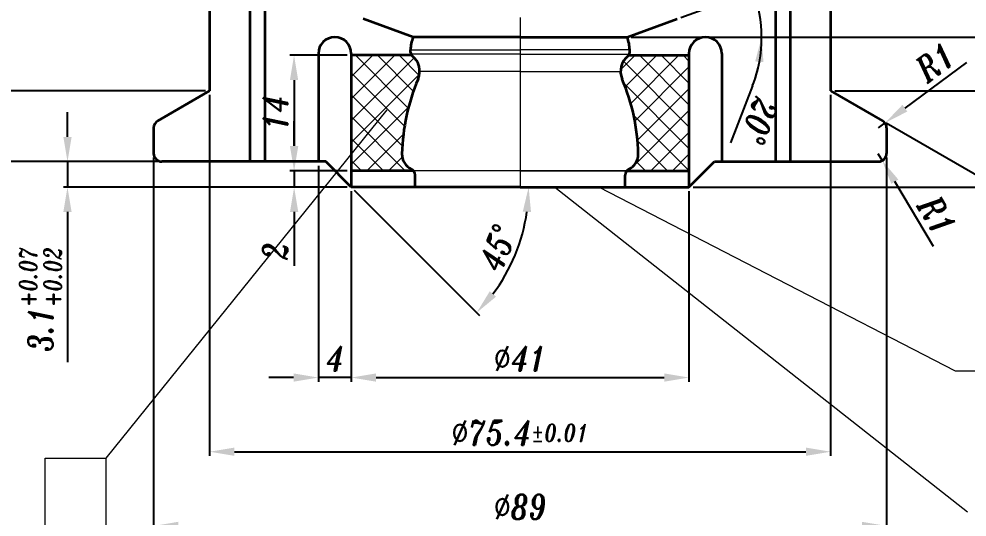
# Model space of a CAD drawing. Extents: x 64 to 663, y 48 to 468.
# Drawn here: x 121.2 to 236.3, y 291.1 to 351.5 of the extents above; entities that cross this region are included whole.
import ezdxf

# ---------------------------------------------------------------- set-up
doc = ezdxf.new("R2010")
doc.units = 0
doc.header["$LTSCALE"] = 5
doc.header["$MEASUREMENT"] = 0
doc.linetypes.add('CENTER', pattern=[2, 1.25, -0.25, 0.25, -0.25])
doc.layers.get('0').update_dxf_attribs({"linetype": 'CONTINUOUS', "lineweight": 15})
doc.layers.get('Defpoints').update_dxf_attribs({"linetype": 'CONTINUOUS'})
for name, color, linetype, lineweight in [('1', 1, 'CENTER', 15), ('3', 3, 'CONTINUOUS', 35), ('8', 251, 'CONTINUOUS', 15)]:
    doc.layers.add(name, color=color, linetype=linetype, lineweight=lineweight)
doc.styles.add('ITALICT', font='ITALICT.shx', dxfattribs={"width": 0.8, "height": 3})
doc.styles.get("Standard").update_dxf_attribs({"font": 'isocp.shx', "height": 3})
doc.dimstyles.get("Standard").update_dxf_attribs({"dimtxt": 0.18, "dimasz": 0.18, "dimexe": 0.18, "dimexo": 0.0625, "dimgap": 0.09, "dimtad": 0, "dimtih": 1, "dimtoh": 1, "dimdec": 4, "dimzin": 0, "dimdsep": 46, "dimtxsty": 'Standard', "dimcen": 0.09, "dimadec": 0, "dimazin": 0, "dimtfac": 1, "dimtdec": 4, "dimtofl": 0, "dimtmove": 0, "dimatfit": 3, "dimfxl": 1, "dimtolj": 1, "dimtzin": 0, "dimarcsym": 0})

# ---------------------------------------------------------------- blocks, each defined once
blk = doc.blocks.new('*D23')
at = {"color": 0, "lineweight": -2, "transparency": 16777216}
for p, q in [((161.51, 330.6), (161.51, 307.5)), ((202.51, 330.6), (202.51, 307.5)), ((164.51, 308), (199.51, 308))]:
    blk.add_line(p, q, dxfattribs=at)
at = {"color": 0, "transparency": 16777216}
for points in [[(164.51, 308.5), (164.51, 307.5), (161.51, 308)], [(199.51, 308.5), (199.51, 307.5), (202.51, 308)]]:
    blk.add_solid(points, dxfattribs=at)
at = {"layer": 'Defpoints', "color": 0, "transparency": 16777216}
for p in [(161.51, 331.1), (202.51, 331.1), (202.51, 308)]:
    blk.add_point(p, dxfattribs=at)
at = {"color": 0, "transparency": 16777216, "insert": (182.01, 310.3), "char_height": 3, "attachment_point": 5, "style": 'ITALICT'}
blk.add_mtext('\\A1;%%C41', dxfattribs=at)
blk = doc.blocks.new('*D3')
at = {"color": 0, "lineweight": -2, "transparency": 16777216}
for p, q in [((157.51, 333.7), (157.51, 307.5)), ((161.51, 330.6), (161.51, 307.5)), ((154.51, 308), (151.51, 308)), ((161.51, 308), (157.51, 308)), ((164.51, 308), (167.51, 308))]:
    blk.add_line(p, q, dxfattribs=at)
at = {"color": 0, "transparency": 16777216}
for points in [[(154.51, 308.5), (154.51, 307.5), (157.51, 308)], [(164.51, 308.5), (164.51, 307.5), (161.51, 308)]]:
    blk.add_solid(points, dxfattribs=at)
at = {"layer": 'Defpoints', "color": 0, "transparency": 16777216}
for p in [(157.51, 334.2), (161.51, 331.1), (157.51, 308)]:
    blk.add_point(p, dxfattribs=at)
at = {"color": 0, "transparency": 16777216, "insert": (159.51, 310.3), "char_height": 3, "attachment_point": 5, "style": 'ITALICT'}
blk.add_mtext('\\A1;4', dxfattribs=at)
blk = doc.blocks.new('*D26')
at = {"color": 0, "lineweight": -2, "transparency": 16777216}
for p, q in [((127.05, 337.2), (127.05, 340.2)), ((138.01, 334.2), (126.55, 334.2)), ((127.05, 334.2), (127.05, 331.1)), ((161.01, 331.1), (126.55, 331.1)), ((127.05, 328.1), (127.05, 309.88))]:
    blk.add_line(p, q, dxfattribs=at)
at = {"color": 0, "transparency": 16777216}
for points in [[(126.55, 337.2), (127.55, 337.2), (127.05, 334.2)], [(126.55, 328.1), (127.55, 328.1), (127.05, 331.1)]]:
    blk.add_solid(points, dxfattribs=at)
at = {"layer": 'Defpoints', "color": 0, "transparency": 16777216}
for p in [(138.51, 334.2), (127.05, 331.1), (161.51, 331.1)]:
    blk.add_point(p, dxfattribs=at)
at = {"color": 0, "transparency": 16777216, "insert": (123.77, 317.49), "char_height": 3, "attachment_point": 5, "rotation": 90, "style": 'ITALICT'}
blk.add_mtext('\\A1;3.1{}{\\H0.71x;\\C3;\\S+0.07^ +0.02;}', dxfattribs=at)
blk = doc.blocks.new('*D24')
at = {"color": 0, "lineweight": -2, "transparency": 16777216}
for p, q in [((161.86, 330.75), (177.09, 315.52)), ((183.52, 331.1), (183.54, 331.1))]:
    blk.add_line(p, q, dxfattribs=at)
blk.add_arc((161.51, 331.1), 21.53, 322.9895, 352.0105, dxfattribs=at)
at = {"color": 0, "transparency": 16777216}
for points in [[(182.33, 328.14), (183.33, 328.07), (183.04, 331.1)], [(179.08, 317.81), (178.32, 318.47), (176.73, 315.87)]]:
    blk.add_solid(points, dxfattribs=at)
at = {"layer": 'Defpoints', "color": 0, "transparency": 16777216}
for p in [(158.41, 334.2), (161.51, 331.1), (161.51, 331.1), (183.02, 331.1), (180.15, 320.33)]:
    blk.add_point(p, dxfattribs=at)
at = {"color": 0, "transparency": 16777216, "insert": (179.28, 323.74), "char_height": 3, "attachment_point": 5, "rotation": 67.5, "style": 'ITALICT'}
blk.add_mtext('\\A1;45°', dxfattribs=at)
blk = doc.blocks.new('*D39')
at = {"color": 0, "lineweight": -2, "transparency": 16777216}
for p, q in [((219.21, 381.7), (278.59, 381.7)), ((278.09, 378.7), (278.09, 334.1)), ((203.01, 331.1), (278.59, 331.1))]:
    blk.add_line(p, q, dxfattribs=at)
at = {"color": 0, "transparency": 16777216}
for points in [[(277.59, 378.7), (278.59, 378.7), (278.09, 381.7)], [(277.59, 334.1), (278.59, 334.1), (278.09, 331.1)]]:
    blk.add_solid(points, dxfattribs=at)
at = {"layer": 'Defpoints', "color": 0, "transparency": 16777216}
for p in [(218.71, 381.7), (202.51, 331.1), (278.09, 331.1)]:
    blk.add_point(p, dxfattribs=at)
at = {"color": 0, "transparency": 16777216, "insert": (274.8, 359.5), "char_height": 3, "attachment_point": 5, "rotation": 90, "style": 'ITALICT'}
blk.add_mtext('\\A1;50.6{}{\\H0.71x;\\C3;\\S+0.1^ -0.0;}', dxfattribs=at)
blk = doc.blocks.new('*D42')
at = {"color": 0, "lineweight": -2, "transparency": 16777216}
for p, q in [((195.5, 349.3), (270.94, 349.3)), ((270.44, 346.3), (270.44, 334.1)), ((203.01, 331.1), (270.94, 331.1))]:
    blk.add_line(p, q, dxfattribs=at)
at = {"color": 0, "transparency": 16777216}
for points in [[(269.94, 346.3), (270.94, 346.3), (270.44, 349.3)], [(269.94, 334.1), (270.94, 334.1), (270.44, 331.1)]]:
    blk.add_solid(points, dxfattribs=at)
at = {"layer": 'Defpoints', "color": 0, "transparency": 16777216}
for p in [(195, 349.3), (202.51, 331.1), (270.44, 331.1)]:
    blk.add_point(p, dxfattribs=at)
at = {"color": 0, "transparency": 16777216, "insert": (268.14, 340.2), "char_height": 3, "attachment_point": 5, "rotation": 90, "style": 'ITALICT'}
blk.add_mtext('\\A1;18.2{}{\\H0.71x;\\C3;%%p0.05}', dxfattribs=at)
blk = doc.blocks.new('*D43')
at = {"color": 0, "lineweight": -2, "transparency": 16777216}
for p, q in [((260.09, 367.42), (260.09, 390.13)), ((214.26, 367.42), (260.59, 367.42)), ((260.09, 352.3), (260.09, 364.42)), ((195.5, 349.3), (260.59, 349.3))]:
    blk.add_line(p, q, dxfattribs=at)
at = {"color": 0, "transparency": 16777216}
for points in [[(259.59, 364.42), (260.59, 364.42), (260.09, 367.42)], [(259.59, 352.3), (260.59, 352.3), (260.09, 349.3)]]:
    blk.add_solid(points, dxfattribs=at)
at = {"layer": 'Defpoints', "color": 0, "transparency": 16777216}
for p in [(213.76, 367.42), (260.09, 367.42), (195, 349.3)]:
    blk.add_point(p, dxfattribs=at)
at = {"color": 0, "transparency": 16777216, "insert": (256.8, 380.44), "char_height": 3, "attachment_point": 5, "rotation": 90, "style": 'ITALICT'}
blk.add_mtext('\\A1;18.12{}{\\H0.71x;\\C3;\\S+0.03^ -0.00;}', dxfattribs=at)
blk = doc.blocks.new('*D25')
at = {"color": 0, "lineweight": -2, "transparency": 16777216}
for p, q in [((214.26, 357.9), (251.59, 357.9)), ((251.09, 354.9), (251.09, 352.3)), ((195.5, 349.3), (251.59, 349.3))]:
    blk.add_line(p, q, dxfattribs=at)
at = {"color": 0, "transparency": 16777216}
for points in [[(250.59, 354.9), (251.59, 354.9), (251.09, 357.9)], [(250.59, 352.3), (251.59, 352.3), (251.09, 349.3)]]:
    blk.add_solid(points, dxfattribs=at)
at = {"layer": 'Defpoints', "color": 0, "transparency": 16777216}
for p in [(213.76, 357.9), (195, 349.3), (251.09, 349.3)]:
    blk.add_point(p, dxfattribs=at)
at = {"color": 0, "transparency": 16777216, "insert": (248, 353.6), "char_height": 3, "attachment_point": 5, "rotation": 90, "style": 'ITALICT'}
blk.add_mtext('\\A1;(8.6)', dxfattribs=at)
blk = doc.blocks.new('*D4')
at = {"color": 0, "lineweight": -2, "transparency": 16777216}
for p, q in [((144.31, 342.3), (144.31, 298.5)), ((219.71, 342.3), (219.71, 298.5)), ((147.31, 299), (216.71, 299))]:
    blk.add_line(p, q, dxfattribs=at)
at = {"color": 0, "transparency": 16777216}
for points in [[(147.31, 299.5), (147.31, 298.5), (144.31, 299)], [(216.71, 299.5), (216.71, 298.5), (219.71, 299)]]:
    blk.add_solid(points, dxfattribs=at)
at = {"layer": 'Defpoints', "color": 0, "transparency": 16777216}
for p in [(144.31, 342.8), (219.71, 342.8), (219.71, 299)]:
    blk.add_point(p, dxfattribs=at)
at = {"color": 0, "transparency": 16777216, "insert": (182.01, 301.3), "char_height": 3, "attachment_point": 5, "style": 'ITALICT'}
blk.add_mtext('\\A1;%%c75.4{}{\\H0.71x;\\C3;%%p0.01}', dxfattribs=at)
blk = doc.blocks.new('*D5')
at = {"color": 0, "lineweight": -2, "transparency": 16777216}
for p, q in [((137.51, 334.7), (137.51, 289.5)), ((226.51, 334.7), (226.51, 289.5)), ((140.51, 290), (223.51, 290))]:
    blk.add_line(p, q, dxfattribs=at)
at = {"color": 0, "transparency": 16777216}
for points in [[(140.51, 290.5), (140.51, 289.5), (137.51, 290)], [(223.51, 290.5), (223.51, 289.5), (226.51, 290)]]:
    blk.add_solid(points, dxfattribs=at)
at = {"layer": 'Defpoints', "color": 0, "transparency": 16777216}
for p in [(137.51, 335.2), (226.51, 335.2), (226.51, 290)]:
    blk.add_point(p, dxfattribs=at)
at = {"color": 0, "transparency": 16777216, "insert": (182.01, 292.3), "char_height": 3, "attachment_point": 5, "style": 'ITALICT'}
blk.add_mtext('\\A1;%%c89', dxfattribs=at)
blk = doc.blocks.new('*D6')
at = {"color": 0, "lineweight": -2, "transparency": 16777216}
for p, q in [((220.21, 342.8), (245.31, 342.8)), ((226.44, 338.91), (241.88, 330))]:
    blk.add_line(p, q, dxfattribs=at)
for start, end in [(6.8503, 13.7006), (330, 360), (316.2994, 323.1497)]:
    blk.add_arc((219.71, 342.8), 25.11, start, end, dxfattribs=at)
at = {"color": 0, "transparency": 16777216}
for points in [[(245.13, 345.82), (244.14, 345.76), (244.81, 342.8)], [(239.38, 328.02), (240.22, 327.47), (241.45, 330.25)]]:
    blk.add_solid(points, dxfattribs=at)
at = {"layer": 'Defpoints', "color": 0, "transparency": 16777216}
for p in [(219.71, 342.8), (219.71, 342.8), (219.71, 342.8), (226.01, 339.16), (243.3, 334.21)]:
    blk.add_point(p, dxfattribs=at)
at = {"color": 0, "transparency": 16777216, "insert": (241.74, 336.9), "char_height": 3, "attachment_point": 5, "rotation": 75, "style": 'ITALICT'}
blk.add_mtext('\\A1;30°', dxfattribs=at)
blk = doc.blocks.new('*D7')
at = {"color": 0, "lineweight": -2, "transparency": 16777216}
for p, q in [((225.45, 335.2), (225.96, 334.34)), ((232.21, 323.89), (227.5, 331.77))]:
    blk.add_line(p, q, dxfattribs=at)
at = {"color": 0, "transparency": 16777216}
blk.add_solid([(227.93, 332.02), (227.07, 331.51), (225.96, 334.34)], dxfattribs=at)
at = {"layer": 'Defpoints', "color": 0, "transparency": 16777216}
for p in [(225.45, 335.2), (225.96, 334.34)]:
    blk.add_point(p, dxfattribs=at)
at = {"color": 0, "transparency": 16777216, "insert": (232.63, 327.67), "char_height": 3, "attachment_point": 5, "rotation": 300.8867, "style": 'ITALICT'}
blk.add_mtext('\\A1;R1', dxfattribs=at)
blk = doc.blocks.new('*D45')
at = {"color": 0, "lineweight": -2, "transparency": 16777216}
for p, q in [((143.81, 342.8), (117.55, 342.8)), ((118.05, 339.8), (118.05, 337.2)), ((138.01, 334.2), (117.55, 334.2)), ((118.05, 334.2), (118.05, 315.15))]:
    blk.add_line(p, q, dxfattribs=at)
at = {"color": 0, "transparency": 16777216}
for points in [[(117.55, 339.8), (118.55, 339.8), (118.05, 342.8)], [(117.55, 337.2), (118.55, 337.2), (118.05, 334.2)]]:
    blk.add_solid(points, dxfattribs=at)
at = {"layer": 'Defpoints', "color": 0, "transparency": 16777216}
for p in [(118.05, 342.8), (144.31, 342.8), (138.51, 334.2)]:
    blk.add_point(p, dxfattribs=at)
at = {"color": 0, "transparency": 16777216, "insert": (114.77, 322.72), "char_height": 3, "attachment_point": 5, "rotation": 90, "style": 'ITALICT'}
blk.add_mtext('\\A1;8.6{}{\\H0.71x;\\C3;\\S+0.04^ -0.01;}', dxfattribs=at)
blk = doc.blocks.new('*D49')
at = {"color": 0, "lineweight": -2, "transparency": 16777216}
for p, q in [((236.21, 346.24), (228.72, 340.68)), ((225.51, 338.3), (226.31, 338.89))]:
    blk.add_line(p, q, dxfattribs=at)
at = {"color": 0, "transparency": 16777216}
blk.add_solid([(228.42, 341.08), (229.02, 340.28), (226.31, 338.89)], dxfattribs=at)
at = {"layer": 'Defpoints', "color": 0, "transparency": 16777216}
for p in [(226.31, 338.89), (225.51, 338.3)]:
    blk.add_point(p, dxfattribs=at)
at = {"color": 0, "transparency": 16777216, "insert": (232.4, 346.28), "char_height": 3, "attachment_point": 5, "rotation": 36.5997, "style": 'ITALICT'}
blk.add_mtext('\\A1;R1', dxfattribs=at)
blk = doc.blocks.new('*D52')
at = {"color": 0, "lineweight": -2, "transparency": 16777216}
for p, q in [((161.01, 347.1), (154.06, 347.1)), ((154.56, 344.1), (154.56, 336.1)), ((161.01, 333.1), (154.06, 333.1))]:
    blk.add_line(p, q, dxfattribs=at)
at = {"color": 0, "transparency": 16777216}
for points in [[(154.06, 344.1), (155.06, 344.1), (154.56, 347.1)], [(154.06, 336.1), (155.06, 336.1), (154.56, 333.1)]]:
    blk.add_solid(points, dxfattribs=at)
at = {"layer": 'Defpoints', "color": 0, "transparency": 16777216}
for p in [(161.51, 347.1), (154.56, 333.1), (161.51, 333.1)]:
    blk.add_point(p, dxfattribs=at)
at = {"color": 0, "transparency": 16777216, "insert": (152.26, 340.1), "char_height": 3, "attachment_point": 5, "rotation": 90, "style": 'ITALICT'}
blk.add_mtext('\\A1;14', dxfattribs=at)
blk = doc.blocks.new('*D53')
at = {"color": 0, "lineweight": -2, "transparency": 16777216}
for p, q in [((154.57, 336.1), (154.57, 339.1)), ((161.01, 333.1), (154.07, 333.1)), ((154.57, 333.1), (154.57, 331.1)), ((161.01, 331.1), (154.07, 331.1)), ((154.57, 328.1), (154.57, 321.56))]:
    blk.add_line(p, q, dxfattribs=at)
at = {"color": 0, "transparency": 16777216}
for points in [[(154.07, 336.1), (155.07, 336.1), (154.57, 333.1)], [(154.07, 328.1), (155.07, 328.1), (154.57, 331.1)]]:
    blk.add_solid(points, dxfattribs=at)
at = {"layer": 'Defpoints', "color": 0, "transparency": 16777216}
for p in [(161.51, 333.1), (154.57, 331.1), (161.51, 331.1)]:
    blk.add_point(p, dxfattribs=at)
at = {"color": 0, "transparency": 16777216, "insert": (152.27, 323.33), "char_height": 3, "attachment_point": 5, "rotation": 90, "style": 'ITALICT'}
blk.add_mtext('\\A1;2', dxfattribs=at)
blk = doc.blocks.new('*D127')
at = {"color": 0, "lineweight": -2, "transparency": 16777216}
for p, q in [((201.53, 351.68), (210.81, 355.06)), ((195.5, 349.3), (211.83, 349.3)), ((210.23, 343.4), (207.54, 336.47))]:
    blk.add_line(p, q, dxfattribs=at)
for start, end in [(30.5389, 41.0777), (0, 20), (338.8318, 0), (338.9223, 349.4611)]:
    blk.add_arc((195, 349.3), 16.33, start, end, dxfattribs=at)
at = {"color": 0, "transparency": 16777216}
for points in [[(209.51, 357.81), (208.61, 357.38), (210.34, 354.89)], [(210.55, 346.36), (211.55, 346.27), (211.33, 349.3)]]:
    blk.add_solid(points, dxfattribs=at)
at = {"layer": 'Defpoints', "color": 0, "transparency": 16777216}
for p in [(210.89, 353.07), (201.06, 351.51), (182.01, 349.3), (195, 349.3), (195, 349.3)]:
    blk.add_point(p, dxfattribs=at)
at = {"color": 0, "transparency": 16777216, "insert": (211.03, 339.11), "char_height": 3, "attachment_point": 5, "rotation": 248.8318, "style": 'ITALICT'}
blk.add_mtext('\\A1;20°', dxfattribs=at)

msp = doc.modelspace()

# ---------------------------------------------------------------- hatches: boundary and pattern name
at = {"layer": '8'}
h = msp.add_hatch(dxfattribs=at)
h.set_pattern_fill('ANSI37', color=256, scale=15)
h.paths.add_polyline_path([(202.508, 347.099), (195.189, 347.099, -0.049118), (195.118, 347.031, 0.3371474), (194.397, 344.215, -0.093542), (196.357, 335.152, -0.296874), (195.215, 333.292, 0.1013526), (194.959, 333.099), (202.508, 333.099)])
h.paths.add_polyline_path([(169.619, 344.215, 0.3371474), (168.898, 347.031, -0.049118), (168.827, 347.099), (161.508, 347.099), (161.508, 333.099), (169.057, 333.099, 0.1013526), (168.801, 333.292, -0.296874), (167.659, 335.152, -0.093542)])

# ---------------------------------------------------------------- linework, layer by layer
for p, q in [((165.804, 340.492), (131.69, 298.237)), ((186.207, 331.099), (236.333, 291.706)), ((234.855, 308.794), (191.577, 331.099)), ((239.983, 308.794), (234.855, 308.794)), ((124.329, 226.255), (124.329, 298.237)), ((124.329, 298.237), (131.69, 298.237)), ((131.69, 298.237), (131.69, 226.255))]:
    msp.add_line(p, q)
at = {"layer": '1'}
for p in [(182.008, 381.699), (182.008, 346.899), (182.008, 346.299)]:
    msp.add_line(p, (182.008, 331.099), dxfattribs=at)
at = {"layer": '3'}
for p, q in [((149.208, 381.699), (149.208, 340.399)), ((214.808, 381.699), (214.808, 334.199)), ((144.308, 362.699), (144.308, 342.799)), ((219.708, 362.699), (219.708, 342.799)), ((149.208, 357.612), (149.208, 334.199)), ((151.008, 357.899), (151.008, 334.199)), ((213.008, 357.899), (213.008, 334.199)), ((169.021, 349.299), (162.958, 351.506)), ((194.995, 349.299), (201.058, 351.506)), ((182.008, 349.299), (169.021, 349.299)), ((182.008, 349.299), (194.995, 349.299)), ((168.708, 347.423), (168.708, 347.749)), ((195.308, 347.423), (195.308, 347.749)), ((157.508, 347.299), (157.508, 334.199)), ((161.508, 347.299), (161.508, 331.099)), ((168.908, 347.099), (161.508, 347.099)), ((195.189, 347.099), (202.508, 347.099)), ((202.508, 347.299), (202.508, 331.099)), ((206.508, 347.299), (206.508, 334.199)), ((144.308, 342.799), (138.008, 339.162)), ((219.708, 342.799), (226.008, 339.162)), ((137.508, 338.296), (137.508, 335.199)), ((226.508, 338.296), (226.508, 335.199)), ((158.408, 334.199), (138.508, 334.199)), ((161.508, 331.099), (158.408, 334.199)), ((202.508, 331.099), (205.608, 334.199)), ((205.608, 334.199), (225.508, 334.199)), ((169.057, 333.099), (161.508, 333.099)), ((194.959, 333.099), (202.508, 333.099)), ((169.258, 331.099), (169.258, 332.569)), ((194.758, 331.099), (194.758, 332.569)), ((182.008, 331.099), (161.508, 331.099)), ((182.008, 331.099), (202.508, 331.099))]:
    msp.add_line(p, q, dxfattribs=at)
for centre, radius, start, end in [((159.508, 347.299), 2, 0, 180), ((172.708, 347.749), 4, 157.20097, 180), ((191.308, 347.749), 4, 0, 22.79903), ((204.508, 347.299), 2, 0, 180), ((169.208, 347.423), 0.5, 180, 231.63349), ((167.408, 345.149), 2.4, 337.10789, 51.63349), ((196.608, 345.149), 2.4, 128.36651, 202.89211), ((194.808, 347.423), 0.5, 308.36651, 0), ((192.65, 334.491), 25, 157.10789, 178.48393), ((171.366, 334.491), 25, 1.51607, 22.89211), ((138.508, 338.296), 1, 120, 180), ((225.508, 338.296), 1, 0, 60), ((138.508, 335.199), 1, 180, 270), ((169.658, 335.099), 2, 178.48393, 244.62307), ((194.358, 335.099), 2, 295.37693, 1.51607), ((225.508, 335.199), 1, 270, 0), ((168.458, 332.569), 0.8, 0, 64.62307), ((195.558, 332.569), 0.8, 115.37693, 180)]:
    msp.add_arc(centre, radius, start, end, dxfattribs=at)
at = {"layer": '8'}
for p, q in [((168.708, 347.749), (182.008, 347.749)), ((195.308, 347.749), (182.008, 347.749)), ((182.008, 347.249), (168.739, 347.249)), ((182.008, 347.249), (195.277, 347.249)), ((182.008, 345.149), (169.808, 345.149)), ((182.008, 345.149), (194.208, 345.149)), ((194.959, 333.099), (169.057, 333.099)), ((182.008, 333.099), (194.959, 333.099))]:
    msp.add_line(p, q, dxfattribs=at)

# ---------------------------------------------------------------- dimensions: what is measured, and where the dimension line sits
for base, p1, p2, text, override, picture, middle in [((260.088, 367.419), (194.995, 349.299), (213.758, 367.419), '<>{}{\\H0.71x;\\C3;\\S+0.03^ -0.00;}', {"dimtxt": 3, "dimasz": 3, "dimexe": 0.5, "dimexo": 0.5, "dimgap": 0.8, "dimtad": 1, "dimtih": 0, "dimtoh": 0, "dimdec": 2, "dimzin": 8, "dimtxsty": 'ITALICT', "dimcen": 0, "dimaunit": 1, "dimtp": 0.03, "dimtm": 0, "dimtdec": 2, "dimtofl": 1, "dimtmove": 0, "dimtvp": 13.888889, "dimtzin": 0}, '*D43', (260.088, 380.445)), ((278.088, 331.099), (218.708, 381.699), (202.508, 331.099), '<>{}{\\H0.71x;\\C3;\\S+0.1^ -0.0;}', {"dimtxt": 3, "dimasz": 3, "dimexe": 0.5, "dimexo": 0.5, "dimgap": 0.8, "dimtad": 1, "dimtih": 0, "dimtoh": 0, "dimdec": 2, "dimzin": 8, "dimtxsty": 'ITALICT', "dimcen": 0, "dimaunit": 1, "dimtp": 0.1, "dimtm": 0, "dimtdec": 1, "dimtofl": 1, "dimtmove": 0, "dimtvp": 13.888889, "dimtzin": 0}, '*D39', (278.088, 359.499)), ((251.088, 349.299), (213.758, 357.899), (194.995, 349.299), '(<>)', {"dimtxt": 3, "dimasz": 3, "dimexe": 0.5, "dimexo": 0.5, "dimgap": 0.8, "dimtad": 1, "dimtih": 0, "dimtoh": 0, "dimdec": 2, "dimzin": 8, "dimtxsty": 'ITALICT', "dimcen": 0, "dimaunit": 1, "dimtdec": 2, "dimtofl": 1, "dimtvp": 13.888889, "dimtzin": 8}, '*D25', (251.088, 353.599)), ((118.054, 342.799), (138.508, 334.199), (144.308, 342.799), '<>{}{\\H0.71x;\\C3;\\S+0.04^ -0.01;}', {"dimtxt": 3, "dimasz": 3, "dimexe": 0.5, "dimexo": 0.5, "dimgap": 0.8, "dimtad": 1, "dimtih": 0, "dimtoh": 0, "dimdec": 2, "dimzin": 8, "dimtxsty": 'ITALICT', "dimcen": 0, "dimaunit": 1, "dimtp": 0.04, "dimtm": 0.01, "dimtdec": 2, "dimtofl": 1, "dimtmove": 0, "dimtvp": 13.888889, "dimtzin": 0}, '*D45', (118.054, 322.716))]:
    dim = msp.add_linear_dim(base=base, p1=p1, p2=p2, angle=90, text=text, dimstyle='Standard', override=override)
    dim.commit()
    dim.dimension.update_dxf_attribs({"geometry": picture, "text_midpoint": middle, "dimtype": 160})
for base, line1, line2, picture, middle in [((210.888, 353.066), ((194.995, 349.299), (201.058, 351.506)), ((182.008, 349.299), (194.995, 349.299)), '*D127', (211.03, 339.107)), ((243.301, 334.212), ((219.708, 342.799), (226.008, 339.162)), ((219.708, 342.799), (219.71, 342.799)), '*D6', (241.738, 336.896)), ((180.155, 320.333), ((161.508, 331.099), (158.408, 334.199)), ((183.024, 331.099), (161.508, 331.099)), '*D24', (179.276, 323.739))]:
    dim = msp.add_angular_dim_2l(base=base, line1=line1, line2=line2, dimstyle='Standard', override={"dimtxt": 3, "dimasz": 3, "dimexe": 0.5, "dimexo": 0.5, "dimgap": 0.8, "dimtad": 1, "dimtih": 0, "dimtoh": 0, "dimdec": 2, "dimzin": 8, "dimtxsty": 'ITALICT', "dimcen": 0, "dimaunit": 1, "dimtdec": 2, "dimtofl": 1, "dimtvp": 13.888889, "dimtzin": 8})
    dim.commit()
    dim.dimension.update_dxf_attribs({"geometry": picture, "text_midpoint": middle})
for base, p1, p2, text, override, picture, middle in [((270.436, 331.099), (194.995, 349.299), (202.508, 331.099), '<>{}{\\H0.71x;\\C3;%%p0.05}', {"dimtxt": 3, "dimasz": 3, "dimexe": 0.5, "dimexo": 0.5, "dimgap": 0.8, "dimtad": 1, "dimtih": 0, "dimtoh": 0, "dimdec": 2, "dimzin": 8, "dimtxsty": 'ITALICT', "dimcen": 0, "dimaunit": 1, "dimtp": 0.05, "dimtm": 0.05, "dimtdec": 2, "dimtofl": 1, "dimtvp": 13.888889, "dimtzin": 0}, '*D42', (268.136, 340.199)), ((127.054, 331.099), (138.508, 334.199), (161.508, 331.099), '<>{}{\\H0.71x;\\C3;\\S+0.07^ +0.02;}', {"dimtxt": 3, "dimasz": 3, "dimexe": 0.5, "dimexo": 0.5, "dimgap": 0.8, "dimtad": 1, "dimtih": 0, "dimtoh": 0, "dimdec": 2, "dimzin": 8, "dimtxsty": 'ITALICT', "dimcen": 0, "dimaunit": 1, "dimtp": 0.07, "dimtm": -0.02, "dimtdec": 2, "dimtofl": 1, "dimtmove": 0, "dimtvp": 13.888889, "dimtzin": 0}, '*D26', (123.769, 317.49))]:
    dim = msp.add_linear_dim(base=base, p1=p1, p2=p2, angle=90, text=text, dimstyle='Standard', override=override)
    dim.commit()
    dim.dimension.update_dxf_attribs({"geometry": picture, "text_midpoint": middle})
for center, mpoint, override, picture, middle in [((225.508, 338.296), (226.311, 338.892), {"dimtxt": 3, "dimasz": 3, "dimexe": 0.5, "dimexo": 0.5, "dimgap": 0.8, "dimtad": 1, "dimtih": 0, "dimtoh": 0, "dimdec": 2, "dimzin": 8, "dimtxsty": 'ITALICT', "dimcen": 0, "dimaunit": 1, "dimtdec": 2, "dimtofl": 1, "dimtvp": 13.888889, "dimtzin": 8}, '*D49', (233.775, 344.435)), ((225.448, 335.199), (225.961, 334.341), {"dimtxt": 3, "dimasz": 3, "dimexe": 0, "dimexo": 0, "dimgap": 0.8, "dimtad": 1, "dimtih": 0, "dimtoh": 0, "dimdec": 2, "dimzin": 8, "dimtxsty": 'ITALICT', "dimcen": 0, "dimaunit": 1, "dimtdec": 2, "dimtofl": 1, "dimtvp": 13.888889, "dimtzin": 8}, '*D7', (230.66, 326.486))]:
    dim = msp.add_radius_dim(center=center, mpoint=mpoint, dimstyle='Standard', override=override)
    dim.commit()
    dim.dimension.update_dxf_attribs({"geometry": picture, "text_midpoint": middle, "dimtype": 164})
for base, p1, p2, picture, middle in [((154.556, 333.099), (161.508, 347.099), (161.508, 333.099), '*D52', (152.256, 340.099)), ((154.566, 331.099), (161.508, 333.099), (161.508, 331.099), '*D53', (152.266, 323.328))]:
    dim = msp.add_linear_dim(base=base, p1=p1, p2=p2, angle=90, dimstyle='Standard', override={"dimtxt": 3, "dimasz": 3, "dimexe": 0.5, "dimexo": 0.5, "dimgap": 0.8, "dimtad": 1, "dimtih": 0, "dimtoh": 0, "dimdec": 2, "dimzin": 8, "dimtxsty": 'ITALICT', "dimcen": 0, "dimaunit": 1, "dimtdec": 2, "dimtofl": 1, "dimtvp": 13.888889, "dimtzin": 8})
    dim.commit()
    dim.dimension.update_dxf_attribs({"geometry": picture, "text_midpoint": middle})
for base, p1, p2, text, override, picture, middle in [((219.708, 299.003), (144.308, 342.799), (219.708, 342.799), '%%c<>{}{\\H0.71x;\\C3;%%p0.01}', {"dimtxt": 3, "dimasz": 3, "dimexe": 0.5, "dimexo": 0.5, "dimgap": 0.8, "dimtad": 1, "dimtih": 0, "dimtoh": 0, "dimdec": 2, "dimzin": 8, "dimtxsty": 'ITALICT', "dimcen": 0, "dimaunit": 1, "dimtp": 0.01, "dimtm": 0.01, "dimtdec": 2, "dimtofl": 1, "dimtmove": 0, "dimtvp": 13.888889, "dimtzin": 0}, '*D4', (182.008, 299.003)), ((226.508, 290.003), (137.508, 335.199), (226.508, 335.199), '%%c<>', {"dimtxt": 3, "dimasz": 3, "dimexe": 0.5, "dimexo": 0.5, "dimgap": 0.8, "dimtad": 1, "dimtih": 0, "dimtoh": 0, "dimdec": 2, "dimzin": 8, "dimtxsty": 'ITALICT', "dimcen": 0, "dimaunit": 1, "dimtdec": 2, "dimtofl": 1, "dimtmove": 0, "dimtvp": 13.888889, "dimtzin": 8}, '*D5', (182.008, 290.003))]:
    dim = msp.add_linear_dim(base=base, p1=p1, p2=p2, text=text, dimstyle='Standard', override=override)
    dim.commit()
    dim.dimension.update_dxf_attribs({"geometry": picture, "text_midpoint": middle, "dimtype": 160})
dim = msp.add_linear_dim(base=(157.508, 308.003), p1=(161.508, 331.099), p2=(157.508, 334.199), dimstyle='Standard', override={"dimtxt": 3, "dimasz": 3, "dimexe": 0.5, "dimexo": 0.5, "dimgap": 0.8, "dimtad": 1, "dimtih": 0, "dimtoh": 0, "dimdec": 2, "dimzin": 8, "dimtxsty": 'ITALICT', "dimcen": 0, "dimaunit": 1, "dimtdec": 2, "dimtofl": 1, "dimtvp": 13.888889, "dimtzin": 8})
dim.commit()
dim.dimension.update_dxf_attribs({"geometry": '*D3', "text_midpoint": (159.508, 310.303)})
dim = msp.add_linear_dim(base=(202.508, 308.003), p1=(161.508, 331.099), p2=(202.508, 331.099), text='%%C<>', dimstyle='Standard', override={"dimtxt": 3, "dimasz": 3, "dimexe": 0.5, "dimexo": 0.5, "dimgap": 0.8, "dimtad": 1, "dimtih": 0, "dimtoh": 0, "dimdec": 2, "dimzin": 8, "dimtxsty": 'ITALICT', "dimcen": 0, "dimaunit": 1, "dimtdec": 2, "dimtofl": 1, "dimtmove": 0, "dimtvp": 13.888889, "dimtzin": 8})
dim.commit()
dim.dimension.update_dxf_attribs({"geometry": '*D23', "text_midpoint": (182.008, 310.303)})

doc.saveas('drawing.dxf')
